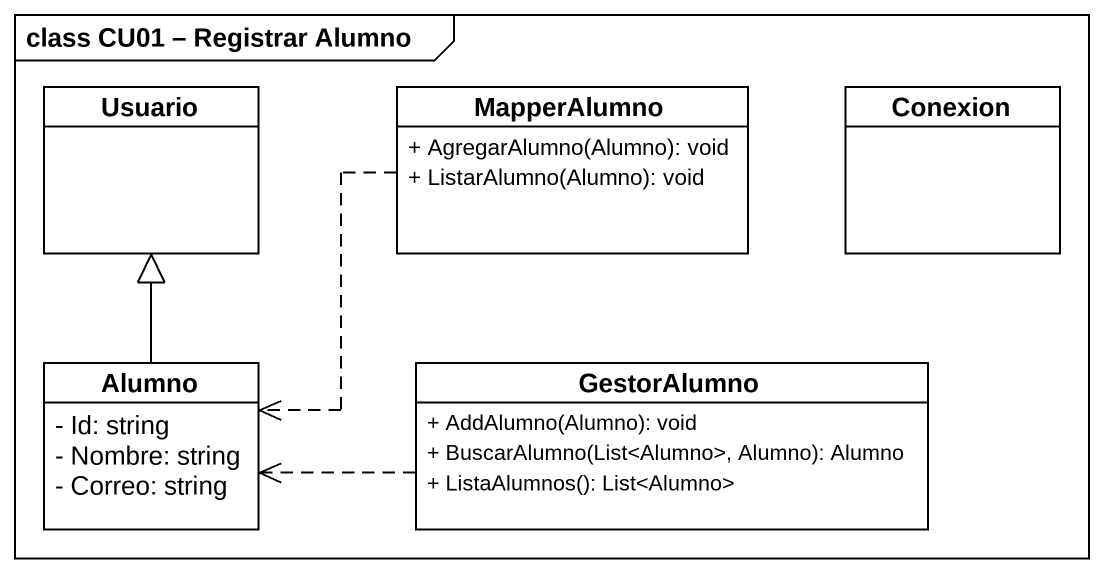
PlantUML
@startuml
mainframe class CU01 – Registrar Alumno
hide circle
hide empty members
skinparam classAttributeIconSize 0
class Usuario
class MapperAlumno {
  + AgregarAlumno(Alumno): void
  + ListarAlumno(Alumno): void
}
class Conexion
class Alumno {
  - Id: string
  - Nombre: string
  - Correo: string
}
class GestorAlumno {
  + AddAlumno(Alumno): void
  + BuscarAlumno(List<Alumno>, Alumno): Alumno
  + ListaAlumnos(): List<Alumno>
}
MapperAlumno ..> Alumno
Alumno -up-|> Usuario
GestorAlumno .left.> Alumno
@enduml
